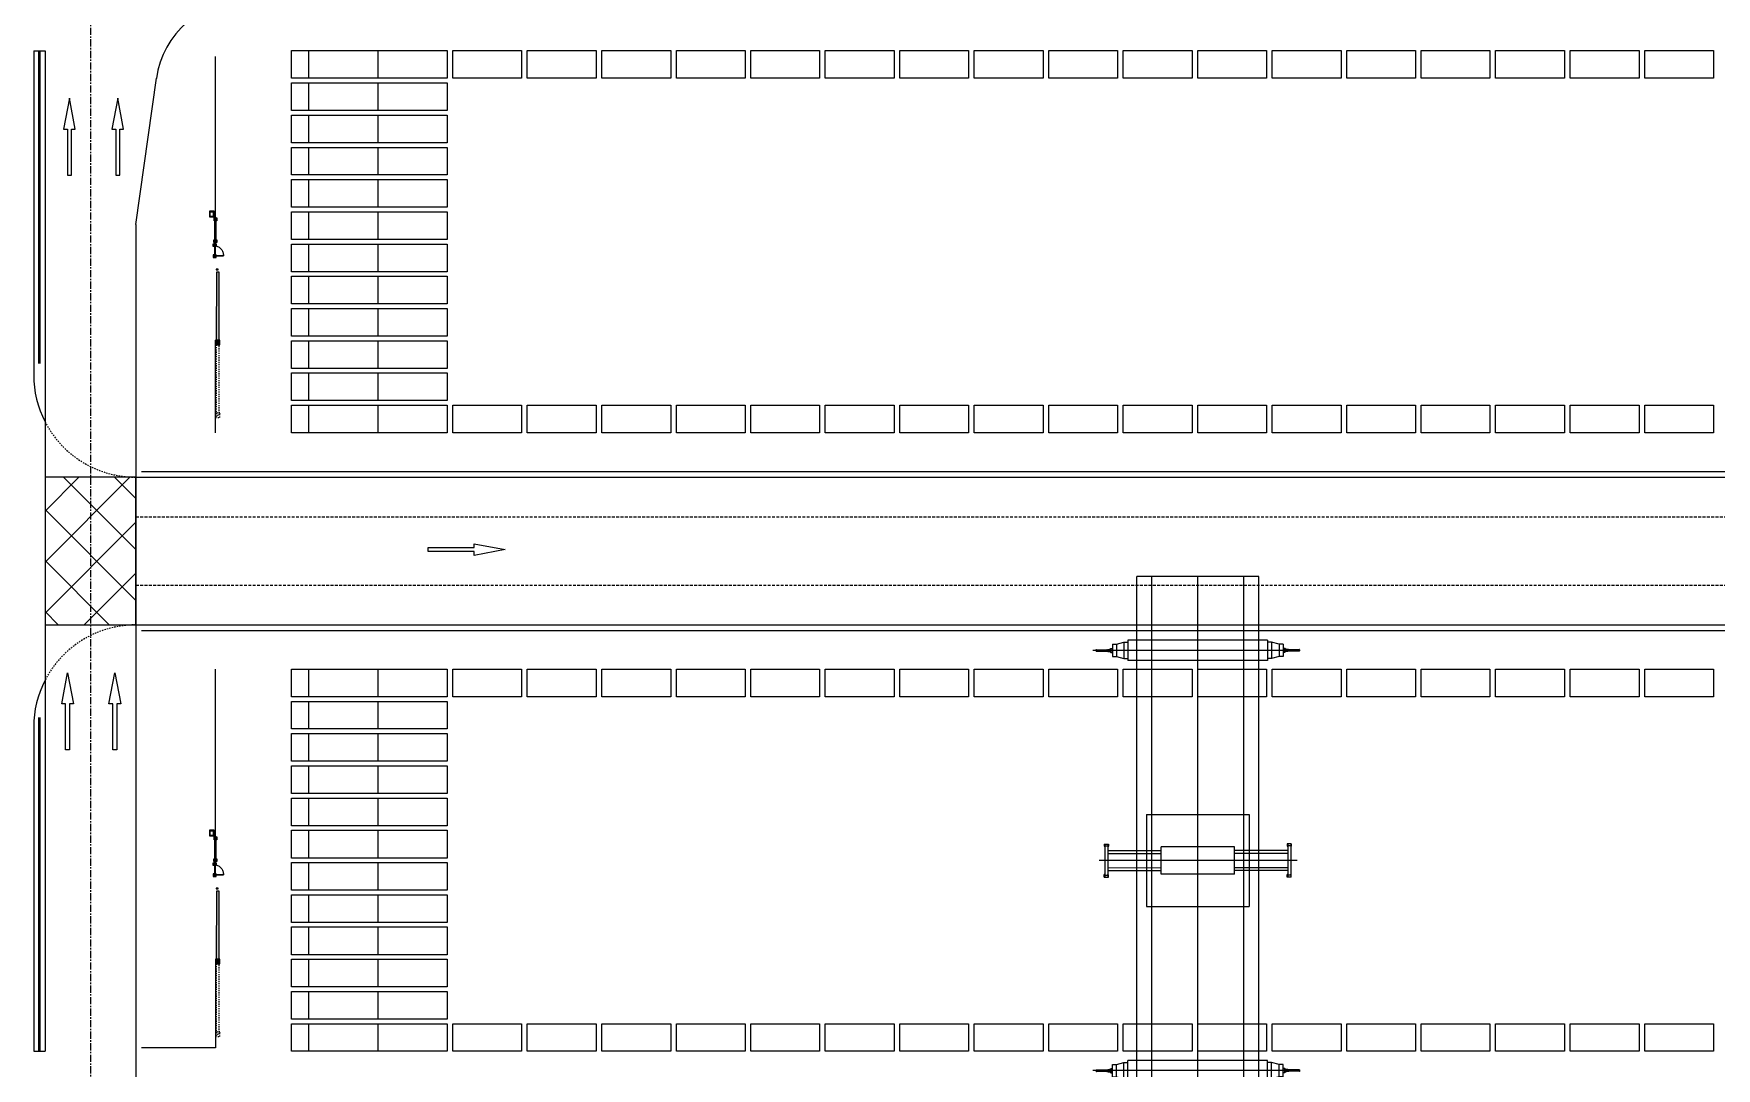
# Model space of a CAD drawing. Header units: millimetres. Extents: x -582 to 479, y -622 to 401.
# Drawn here: x -186.4 to -38.3, y 18.8 to 109.9 of the extents above; entities that cross this region are included whole.
import ezdxf

# ---------------------------------------------------------------- set-up
doc = ezdxf.new("R2010")
doc.units = ezdxf.units.MM
for name, pattern in [('CENTER', [50.8, 31.75, -6.35, 6.35, -6.35]), ('DASH', [0.35, 0.25, -0.1]), ('DASHED', [19.05, 12.7, -6.35]), ('HIDDEN2', [0.1875, 0.125, -0.0625])]:
    doc.linetypes.add(name, pattern=pattern)
for name, color, linetype in [('0001-佛渡-工艺-方案一-交汇区', 50, 'Continuous'), ('0001-佛渡-工艺-方案一-围网', 40, 'Continuous'), ('0001-佛渡-工艺-方案一-围网(内集卡一侧新增）', 40, 'Continuous'), ('0001-佛渡-工艺-方案一-设备', 40, 'Continuous'), ('0001-佛渡-平面-方案一 临时横二路', 6, 'Continuous'), ('0001-佛渡-平面-方案一道路中心线', 11, 'Continuous'), ('0001-佛渡-平面-方案一道路边界', 7, 'Continuous'), ('ECT', 1, 'Continuous'), ('ICT', 3, 'Continuous'), ('SLOT', 115, 'Continuous'), ('TX-箱区维修及人行门禁', 5, 'Continuous'), ('构造线', 131, 'Continuous')]:
    doc.layers.add(name, color=color, linetype=linetype)
doc.linetypes.add('FENCELINE2', pattern='A,0.25,-0.1,[132,ltypeshp.shx,S=0.1,R=0,X=-0.1,Y=0],-0.1,1', length=1.45)

# ---------------------------------------------------------------- blocks, each defined once
blk = doc.blocks.new('箱区维修人行通道及伸缩门')
h = blk.add_hatch(color=8)
h.dxf.hatch_style = 1
h.paths.add_polyline_path([(504133.76, 3299633.85), (504137.88, 3299629.48), (504137.69, 3299629.31), (504133.58, 3299633.68)])
h = blk.add_hatch(color=8)
h.dxf.hatch_style = 1
h.paths.add_polyline_path([(504137.64, 3299629.26), (504137.93, 3299629.53), (504138.2, 3299629.24), (504137.91, 3299628.97)])
at = {"color": 8}
for p, q in [((504138.2, 3299629.24, 0), (504137.64, 3299629.26, 0)), ((504137.91, 3299628.97, 0), (504137.93, 3299629.53, 0))]:
    blk.add_line(p, q, dxfattribs=at)
at = {"color": 8, "linetype": 'DASH', "ltscale": 0.1}
for p, q in [((504142.02, 3299624.6, 0), (504142.59, 3299624.58, 0)), ((504142.3, 3299624.31, 0), (504142.32, 3299624.87, 0))]:
    blk.add_line(p, q, dxfattribs=at)
at = {"color": 8, "elevation": 0}
for points in [[(504133.76, 3299633.85), (504137.88, 3299629.48), (504137.69, 3299629.31), (504133.58, 3299633.68)], [(504137.64, 3299629.26), (504137.93, 3299629.53), (504138.2, 3299629.24), (504137.91, 3299628.97)]]:
    blk.add_lwpolyline(points, close=True, dxfattribs=at)
at = {"color": 8, "linetype": 'DASH', "ltscale": 0.1, "elevation": 0}
for points in [[(504138.15, 3299629.19), (504142.26, 3299624.82), (504142.08, 3299624.65), (504137.97, 3299629.02)], [(504142.02, 3299624.6), (504142.32, 3299624.87), (504142.59, 3299624.58), (504142.3, 3299624.31)]]:
    blk.add_lwpolyline(points, close=True, dxfattribs=at)
blk = doc.blocks.new('YC')
at = {"color": 40, "extrusion": (0.019869, 3.07925e-06, 0.999803)}
for p, q in [((2952.72, -614.5, 0.27), (2952.72, -564.5, 0.27)), ((2963.46, -564.5, 0.06), (2952.72, -564.5, 0.27)), ((2954.03, -614.5, 0.25), (2954.03, -564.5, 0.25)), ((2958.09, -614.5, 0.17), (2958.09, -564.5, 0.17)), ((2962.15, -614.5, 0.09), (2962.14, -564.5, 0.09)), ((2963.46, -614.5, 0.06), (2963.46, -564.5, 0.06)), ((2950.93, -570.46, 0.31), (2951.58, -570.28, 0.3)), ((2951.58, -570.28, 0.3), (2951.94, -570.28, 0.29)), ((2951.58, -570.28, 0.3), (2951.58, -571.72, 0.3)), ((2964.23, -570.1, 0.04), (2951.94, -570.11, 0.29)), ((2951.94, -570.11, 0.29), (2951.94, -571.9, 0.29)), ((2964.23, -570.1, 0.04), (2964.23, -571.9, 0.04)), ((2964.59, -570.28, 0.04), (2964.23, -570.28, 0.04)), ((2965.25, -570.46, 0.02), (2964.59, -570.28, 0.04)), ((2964.59, -570.28, 0.04), (2964.59, -571.72, 0.04)), ((2967.11, -571, -0.01), (2948.84, -571, 0.35)), ((2949.08, -571, 0.35), (2949.15, -571, 0.34)), ((2949.14, -571.08, 0.34), (2949.14, -570.92, 0.34)), ((2949.14, -570.92, 0.34), (2949.18, -570.92, 0.34)), ((2949.14, -570.92, 0.34), (2949.14, -570.92, 0.34)), ((2949.14, -571.08, 0.34), (2949.14, -570.92, 0.34)), ((2949.14, -571.08, 0.34), (2949.18, -571.08, 0.34)), ((2949.14, -571.08, 0.34), (2949.14, -571.08, 0.34)), ((2949.18, -571.08, 0.34), (2949.18, -570.92, 0.34)), ((2949.18, -570.94, 0.34), (2950.16, -570.94, 0.32)), ((2949.18, -571.06, 0.34), (2950.16, -571.06, 0.32)), ((2950.07, -570.92, 0.33), (2950.08, -570.92, 0.33)), ((2950.07, -571.08, 0.33), (2950.07, -570.92, 0.33)), ((2950.07, -571.08, 0.33), (2950.08, -571.08, 0.33)), ((2950.08, -570.92, 0.33), (2950.12, -570.92, 0.32)), ((2950.08, -571.08, 0.33), (2950.08, -570.92, 0.33)), ((2950.08, -571.08, 0.33), (2950.12, -571.08, 0.32)), ((2950.12, -571.08, 0.32), (2950.12, -570.92, 0.32)), ((2950.16, -571.1, 0.32), (2950.16, -570.91, 0.32)), ((2950.29, -570.9, 0.32), (2950.41, -570.88, 0.32)), ((2950.29, -571.1, 0.32), (2950.29, -570.9, 0.32)), ((2950.29, -571.1, 0.32), (2950.41, -571.12, 0.32)), ((2950.37, -570.88, 0.32), (2950.46, -570.88, 0.32)), ((2950.37, -571.13, 0.32), (2950.46, -571.13, 0.32)), ((2950.38, -571.13, 0.32), (2950.47, -571.13, 0.32)), ((2950.4, -570.85, 0.32), (2950.39, -570.85, 0.32)), ((2950.39, -570.86, 0.32), (2950.39, -570.89, 0.32)), ((2950.4, -570.86, 0.32), (2950.39, -570.86, 0.32)), ((2950.4, -570.89, 0.32), (2950.39, -570.89, 0.32)), ((2950.4, -570.9, 0.32), (2950.39, -570.9, 0.32)), ((2950.4, -571.1, 0.32), (2950.39, -571.1, 0.32)), ((2950.4, -571.11, 0.32), (2950.39, -571.11, 0.32)), ((2950.39, -571.14, 0.32), (2950.39, -571.11, 0.32)), ((2950.4, -571.14, 0.32), (2950.39, -571.14, 0.32)), ((2950.4, -571.15, 0.32), (2950.39, -571.15, 0.32)), ((2950.4, -570.85, 0.32), (2950.4, -570.9, 0.32)), ((2950.41, -570.86, 0.32), (2950.4, -570.86, 0.32)), ((2950.41, -570.9, 0.32), (2950.4, -570.9, 0.32)), ((2950.4, -571.15, 0.32), (2950.4, -571.1, 0.32)), ((2950.41, -571.11, 0.32), (2950.4, -571.11, 0.32)), ((2950.41, -571.15, 0.32), (2950.4, -571.15, 0.32)), ((2950.41, -570.84, 0.32), (2950.41, -571, 0.32)), ((2950.41, -570.84, 0.32), (2950.43, -570.84, 0.32)), ((2950.41, -570.86, 0.32), (2950.41, -570.9, 0.32)), ((2950.41, -571.16, 0.32), (2950.41, -571, 0.32)), ((2950.41, -571.15, 0.32), (2950.41, -571.11, 0.32)), ((2950.41, -571.16, 0.32), (2950.43, -571.16, 0.32)), ((2950.43, -570.82, 0.32), (2950.47, -570.82, 0.32)), ((2950.43, -571.19, 0.32), (2950.43, -570.82, 0.32)), ((2950.43, -570.84, 0.32), (2950.43, -571, 0.32)), ((2950.43, -571.16, 0.32), (2950.43, -571, 0.32)), ((2950.43, -571.19, 0.32), (2950.47, -571.19, 0.32)), ((2950.47, -571.19, 0.32), (2950.47, -570.82, 0.32)), ((2950.57, -570.46, 0.32), (2950.93, -570.46, 0.31)), ((2950.57, -570.46, 0.32), (2950.57, -571.54, 0.32)), ((2950.57, -571.54, 0.32), (2950.93, -571.54, 0.31)), ((2950.93, -570.46, 0.31), (2950.93, -571.54, 0.31)), ((2950.93, -571.54, 0.31), (2951.58, -571.72, 0.3)), ((2951.58, -571.72, 0.3), (2951.94, -571.72, 0.29)), ((2964.59, -571.72, 0.04), (2964.23, -571.72, 0.04)), ((2965.25, -571.54, 0.02), (2964.59, -571.72, 0.04)), ((2965.6, -570.46, 0.02), (2965.25, -570.46, 0.02)), ((2965.25, -570.46, 0.02), (2965.25, -571.54, 0.02)), ((2965.6, -571.54, 0.02), (2965.25, -571.54, 0.02)), ((2965.6, -570.46, 0.02), (2965.6, -571.54, 0.02)), ((2965.74, -570.82, 0.01), (2965.71, -570.82, 0.01)), ((2965.71, -571.19, 0.01), (2965.71, -570.82, 0.01)), ((2965.79, -571.13, 0.01), (2965.71, -571.13, 0.01)), ((2965.74, -571.19, 0.01), (2965.71, -571.19, 0.01)), ((2965.8, -570.87, 0.01), (2965.72, -570.87, 0.01)), ((2965.8, -571.13, 0.01), (2965.72, -571.13, 0.01)), ((2965.74, -571.19, 0.01), (2965.74, -570.82, 0.01)), ((2965.74, -570.84, 0.01), (2965.74, -571, 0.01)), ((2965.77, -570.84, 0.01), (2965.74, -570.84, 0.01)), ((2965.74, -571.16, 0.01), (2965.74, -571, 0.01)), ((2965.77, -571.16, 0.01), (2965.74, -571.16, 0.01)), ((2965.77, -570.84, 0.01), (2965.77, -571, 0.01)), ((2965.77, -570.85, 0.01), (2965.77, -570.85, 0.01)), ((2965.77, -570.85, 0.01), (2965.77, -570.9, 0.01)), ((2965.77, -570.85, 0.01), (2965.79, -570.85, 0.01)), ((2965.77, -570.85, 0.01), (2965.77, -570.89, 0.01)), ((2965.77, -570.86, 0.01), (2965.79, -570.86, 0.01)), ((2965.88, -570.9, 0.01), (2965.77, -570.88, 0.01)), ((2965.77, -570.89, 0.01), (2965.77, -570.89, 0.01)), ((2965.77, -570.89, 0.01), (2965.79, -570.89, 0.01)), ((2965.77, -570.9, 0.01), (2965.79, -570.9, 0.01)), ((2965.77, -571.16, 0.01), (2965.77, -571, 0.01)), ((2965.77, -571.1, 0.01), (2965.79, -571.1, 0.01)), ((2965.77, -571.15, 0.01), (2965.77, -571.1, 0.01)), ((2965.88, -571.1, 0.01), (2965.77, -571.12, 0.01)), ((2965.77, -571.15, 0.01), (2965.77, -571.11, 0.01)), ((2965.77, -571.11, 0.01), (2965.79, -571.11, 0.01)), ((2965.77, -571.11, 0.01), (2965.77, -571.11, 0.01)), ((2965.77, -571.14, 0.01), (2965.79, -571.14, 0.01)), ((2965.77, -571.15, 0.01), (2965.79, -571.15, 0.01)), ((2965.77, -571.15, 0.01), (2965.77, -571.15, 0.01)), ((2965.79, -570.86, 0.01), (2965.79, -570.89, 0.01)), ((2965.79, -571.14, 0.01), (2965.79, -571.11, 0.01)), ((2965.88, -571.1, 0.01), (2965.88, -570.9, 0.01)), ((2966.02, -571.09, 0.01), (2966.02, -570.91, 0.01)), ((2967, -570.94, -0.01), (2966.02, -570.94, 0.01)), ((2967, -571.06, -0.01), (2966.02, -571.06, 0.01)), ((2966.06, -571.08, 0.01), (2966.06, -570.92, 0.01)), ((2966.1, -570.92, 0.01), (2966.06, -570.92, 0.01)), ((2966.1, -571.08, 0.01), (2966.06, -571.08, 0.01)), ((2966.1, -570.92, 0.01), (2966.1, -570.92, 0.01)), ((2966.1, -571.08, 0.01), (2966.1, -570.92, 0.01)), ((2966.1, -571.08, 0.01), (2966.1, -570.92, 0.01)), ((2966.1, -571.08, 0.01), (2966.1, -571.08, 0.01)), ((2967, -571.08, -0.01), (2967, -570.92, -0.01)), ((2967.03, -570.92, -0.01), (2967, -570.92, -0.01)), ((2967.03, -571.08, -0.01), (2967, -571.08, -0.01)), ((2967.04, -570.92, -0.01), (2967.03, -570.92, -0.01)), ((2967.03, -571.08, -0.01), (2967.03, -570.92, -0.01)), ((2967.04, -571.08, -0.01), (2967.03, -571.08, -0.01)), ((2967.04, -571.08, -0.01), (2967.04, -570.92, -0.01)), ((2964.23, -571.9, 0.04), (2951.94, -571.9, 0.29)), ((2953.57, -585.46, 0.26), (2953.57, -593.54, 0.26)), ((2953.57, -585.46, 0.26), (2962.6, -585.46, 0.08)), ((2962.6, -585.46, 0.08), (2962.6, -593.54, 0.08)), ((2949.86, -588.05, 0.33), (2950.22, -588.05, 0.32)), ((2949.86, -588.05, 0.33), (2949.86, -588.22, 0.33)), ((2949.91, -588.05, 0.33), (2949.91, -590.96, 0.33)), ((2950.17, -588.05, 0.32), (2950.17, -590.96, 0.32)), ((2950.22, -588.05, 0.32), (2950.22, -588.22, 0.32)), ((2966.32, -588.04, 0), (2965.96, -588.04, 0.01)), ((2965.96, -588.04, 0.01), (2965.96, -588.22, 0.01)), ((2966.01, -588.04, 0.01), (2966.01, -590.96, 0.01)), ((2966.27, -588.04, 0), (2966.27, -590.96, 0)), ((2966.32, -588.04, 0), (2966.32, -588.22, 0)), ((2966.83, -589.5, -0.01), (2949.42, -589.5, 0.34)), ((2949.86, -588.22, 0.33), (2949.91, -588.3, 0.33)), ((2949.91, -588.22, 0.33), (2950.17, -588.22, 0.32)), ((2950.22, -588.22, 0.32), (2950.17, -588.3, 0.32)), ((2950.17, -588.63, 0.32), (2954.87, -588.63, 0.23)), ((2950.17, -588.87, 0.32), (2954.87, -588.87, 0.23)), ((2963.04, -589.5, 0.07), (2953.14, -589.5, 0.26)), ((2954.87, -590.7, 0.23), (2954.87, -588.3, 0.23)), ((2961.31, -588.3, 0.1), (2954.87, -588.3, 0.23)), ((2961.31, -590.7, 0.1), (2961.31, -588.3, 0.1)), ((2966.01, -588.63, 0.01), (2961.31, -588.63, 0.1)), ((2966.01, -588.87, 0.01), (2961.31, -588.87, 0.1)), ((2965.96, -588.22, 0.01), (2966.01, -588.3, 0.01)), ((2966.27, -588.22, 0), (2966.01, -588.22, 0.01)), ((2966.32, -588.22, 0), (2966.27, -588.3, 0)), ((2949.86, -590.78, 0.33), (2949.91, -590.7, 0.33)), ((2949.86, -590.96, 0.33), (2949.86, -590.78, 0.33)), ((2949.86, -590.96, 0.33), (2950.22, -590.96, 0.32)), ((2949.91, -590.78, 0.33), (2950.17, -590.78, 0.32)), ((2950.17, -590.14, 0.32), (2954.87, -590.13, 0.23)), ((2950.17, -590.37, 0.32), (2954.87, -590.37, 0.23)), ((2950.22, -590.78, 0.32), (2950.17, -590.7, 0.32)), ((2950.22, -590.96, 0.32), (2950.22, -590.78, 0.32)), ((2961.31, -590.7, 0.1), (2954.87, -590.7, 0.23)), ((2966.01, -590.13, 0.01), (2961.31, -590.13, 0.1)), ((2966.01, -590.37, 0.01), (2961.31, -590.37, 0.1)), ((2965.96, -590.78, 0.01), (2966.01, -590.7, 0.01)), ((2965.96, -590.96, 0.01), (2965.96, -590.78, 0.01)), ((2966.32, -590.96, 0), (2965.96, -590.96, 0.01)), ((2966.27, -590.78, 0), (2966.01, -590.78, 0.01)), ((2966.32, -590.78, 0), (2966.27, -590.7, 0)), ((2966.32, -590.96, 0), (2966.32, -590.78, 0)), ((2953.57, -593.54, 0.26), (2962.6, -593.54, 0.08)), ((2950.93, -607.46, 0.31), (2951.59, -607.28, 0.3)), ((2951.59, -607.28, 0.3), (2951.94, -607.28, 0.29)), ((2951.59, -608.72, 0.3), (2951.59, -607.28, 0.3)), ((2964.24, -607.1, 0.04), (2951.94, -607.11, 0.29)), ((2951.94, -608.9, 0.29), (2951.94, -607.11, 0.29)), ((2964.24, -608.9, 0.04), (2964.24, -607.1, 0.04)), ((2964.59, -607.28, 0.04), (2964.24, -607.28, 0.04)), ((2965.25, -607.46, 0.02), (2964.59, -607.28, 0.04)), ((2964.59, -608.72, 0.04), (2964.59, -607.28, 0.04)), ((2967.11, -608, -0.01), (2948.84, -608, 0.35)), ((2949.09, -608, 0.35), (2949.16, -608, 0.34)), ((2949.14, -607.92, 0.34), (2949.14, -608.08, 0.34)), ((2949.14, -607.92, 0.34), (2949.15, -607.92, 0.34)), ((2949.14, -608.08, 0.34), (2949.15, -608.08, 0.34)), ((2949.15, -607.92, 0.34), (2949.18, -607.92, 0.34)), ((2949.15, -607.92, 0.34), (2949.15, -608.08, 0.34)), ((2949.15, -608.08, 0.34), (2949.18, -608.08, 0.34)), ((2949.18, -607.92, 0.34), (2949.18, -608.08, 0.34)), ((2949.18, -607.94, 0.34), (2950.16, -607.94, 0.32)), ((2949.18, -608.06, 0.34), (2950.16, -608.06, 0.32)), ((2950.08, -607.92, 0.33), (2950.12, -607.92, 0.32)), ((2950.08, -607.92, 0.33), (2950.08, -607.92, 0.33)), ((2950.08, -607.92, 0.33), (2950.08, -608.08, 0.33)), ((2950.08, -607.92, 0.33), (2950.08, -608.08, 0.33)), ((2950.08, -608.08, 0.33), (2950.12, -608.08, 0.32)), ((2950.08, -608.08, 0.33), (2950.08, -608.08, 0.33)), ((2950.12, -607.92, 0.32), (2950.12, -608.08, 0.32)), ((2950.16, -607.91, 0.32), (2950.16, -608.1, 0.32)), ((2950.3, -607.9, 0.32), (2950.41, -607.88, 0.32)), ((2950.3, -607.9, 0.32), (2950.3, -608.1, 0.32)), ((2950.3, -608.1, 0.32), (2950.41, -608.12, 0.32)), ((2950.38, -607.88, 0.32), (2950.46, -607.88, 0.32)), ((2950.38, -608.13, 0.32), (2950.46, -608.13, 0.32)), ((2950.41, -607.85, 0.32), (2950.39, -607.85, 0.32)), ((2950.41, -607.86, 0.32), (2950.39, -607.86, 0.32)), ((2950.39, -607.86, 0.32), (2950.39, -607.89, 0.32)), ((2950.39, -607.88, 0.32), (2950.47, -607.88, 0.32)), ((2950.41, -607.89, 0.32), (2950.39, -607.89, 0.32)), ((2950.41, -607.9, 0.32), (2950.39, -607.9, 0.32)), ((2950.41, -608.1, 0.32), (2950.39, -608.1, 0.32)), ((2950.39, -608.14, 0.32), (2950.39, -608.11, 0.32)), ((2950.41, -608.11, 0.32), (2950.39, -608.11, 0.32)), ((2950.41, -608.14, 0.32), (2950.39, -608.14, 0.32)), ((2950.41, -608.15, 0.32), (2950.39, -608.15, 0.32)), ((2950.41, -607.84, 0.32), (2950.43, -607.84, 0.32)), ((2950.41, -607.84, 0.32), (2950.41, -608, 0.32)), ((2950.41, -607.85, 0.32), (2950.41, -607.9, 0.32)), ((2950.41, -607.86, 0.32), (2950.41, -607.9, 0.32)), ((2950.41, -607.86, 0.32), (2950.41, -607.86, 0.32)), ((2950.41, -607.9, 0.32), (2950.41, -607.9, 0.32)), ((2950.41, -608.16, 0.32), (2950.41, -608, 0.32)), ((2950.41, -608.15, 0.32), (2950.41, -608.1, 0.32)), ((2950.41, -608.11, 0.32), (2950.41, -608.11, 0.32)), ((2950.41, -608.15, 0.32), (2950.41, -608.11, 0.32)), ((2950.41, -608.15, 0.32), (2950.41, -608.15, 0.32)), ((2950.41, -608.16, 0.32), (2950.43, -608.16, 0.32)), ((2950.43, -607.82, 0.32), (2950.47, -607.82, 0.32)), ((2950.43, -607.82, 0.32), (2950.43, -608.19, 0.32)), ((2950.43, -607.84, 0.32), (2950.43, -608, 0.32)), ((2950.43, -608.16, 0.32), (2950.43, -608, 0.32)), ((2950.43, -608.19, 0.32), (2950.47, -608.19, 0.32)), ((2950.47, -607.82, 0.32), (2950.47, -608.19, 0.32)), ((2950.57, -607.46, 0.32), (2950.93, -607.46, 0.31)), ((2950.57, -608.54, 0.32), (2950.57, -607.46, 0.32)), ((2950.57, -608.54, 0.32), (2950.93, -608.54, 0.31)), ((2950.93, -608.54, 0.31), (2950.93, -607.46, 0.31)), ((2950.93, -608.54, 0.31), (2951.59, -608.72, 0.3)), ((2951.59, -608.72, 0.3), (2951.94, -608.72, 0.29)), ((2964.59, -608.72, 0.04), (2964.24, -608.72, 0.04)), ((2965.25, -608.54, 0.02), (2964.59, -608.72, 0.04)), ((2965.61, -607.46, 0.02), (2965.25, -607.46, 0.02)), ((2965.25, -608.54, 0.02), (2965.25, -607.46, 0.02)), ((2965.61, -608.54, 0.02), (2965.25, -608.54, 0.02)), ((2965.61, -608.54, 0.02), (2965.61, -607.46, 0.02)), ((2965.75, -607.82, 0.01), (2965.71, -607.82, 0.01)), ((2965.71, -607.82, 0.01), (2965.71, -608.19, 0.01)), ((2965.79, -607.87, 0.01), (2965.71, -607.87, 0.01)), ((2965.75, -608.19, 0.01), (2965.71, -608.19, 0.01)), ((2965.8, -607.87, 0.01), (2965.72, -607.87, 0.01)), ((2965.8, -608.13, 0.01), (2965.72, -608.13, 0.01)), ((2965.75, -607.82, 0.01), (2965.75, -608.19, 0.01)), ((2965.77, -607.84, 0.01), (2965.75, -607.84, 0.01)), ((2965.75, -607.84, 0.01), (2965.75, -608, 0.01)), ((2965.75, -608.16, 0.01), (2965.75, -608, 0.01)), ((2965.77, -608.16, 0.01), (2965.75, -608.16, 0.01)), ((2965.77, -607.84, 0.01), (2965.77, -608, 0.01)), ((2965.77, -607.85, 0.01), (2965.77, -607.89, 0.01)), ((2965.77, -607.85, 0.01), (2965.79, -607.85, 0.01)), ((2965.77, -607.85, 0.01), (2965.77, -607.9, 0.01)), ((2965.77, -607.85, 0.01), (2965.77, -607.85, 0.01)), ((2965.77, -607.86, 0.01), (2965.79, -607.86, 0.01)), ((2965.88, -607.9, 0.01), (2965.77, -607.88, 0.01)), ((2965.77, -607.89, 0.01), (2965.79, -607.89, 0.01)), ((2965.77, -607.89, 0.01), (2965.77, -607.89, 0.01)), ((2965.77, -607.9, 0.01), (2965.79, -607.9, 0.01)), ((2965.77, -608.16, 0.01), (2965.77, -608, 0.01)), ((2965.77, -608.15, 0.01), (2965.77, -608.1, 0.01)), ((2965.77, -608.1, 0.01), (2965.79, -608.1, 0.01)), ((2965.88, -608.1, 0.01), (2965.77, -608.12, 0.01)), ((2965.77, -608.11, 0.01), (2965.77, -608.11, 0.01)), ((2965.77, -608.11, 0.01), (2965.79, -608.11, 0.01)), ((2965.77, -608.15, 0.01), (2965.77, -608.11, 0.01)), ((2965.77, -608.14, 0.01), (2965.79, -608.14, 0.01)), ((2965.77, -608.15, 0.01), (2965.77, -608.15, 0.01)), ((2965.77, -608.15, 0.01), (2965.79, -608.15, 0.01)), ((2965.79, -607.86, 0.01), (2965.79, -607.89, 0.01)), ((2965.79, -608.14, 0.01), (2965.79, -608.11, 0.01)), ((2965.88, -607.9, 0.01), (2965.88, -608.1, 0.01)), ((2966.02, -607.91, 0.01), (2966.02, -608.09, 0.01)), ((2967, -607.94, -0.01), (2966.02, -607.94, 0.01)), ((2967, -608.06, -0.01), (2966.02, -608.06, 0.01)), ((2966.06, -607.92, 0.01), (2966.06, -608.08, 0.01)), ((2966.1, -607.92, 0.01), (2966.06, -607.92, 0.01)), ((2966.1, -608.08, 0.01), (2966.06, -608.08, 0.01)), ((2966.1, -607.92, 0.01), (2966.1, -607.92, 0.01)), ((2966.1, -607.92, 0.01), (2966.1, -608.08, 0.01)), ((2966.1, -607.92, 0.01), (2966.1, -608.08, 0.01)), ((2966.1, -608.08, 0.01), (2966.1, -608.08, 0.01)), ((2967, -607.92, -0.01), (2967, -608.08, -0.01)), ((2967.03, -607.92, -0.01), (2967, -607.92, -0.01)), ((2967.03, -608.08, -0.01), (2967, -608.08, -0.01)), ((2967.04, -607.92, -0.01), (2967.03, -607.92, -0.01)), ((2967.03, -607.92, -0.01), (2967.03, -608.08, -0.01)), ((2967.04, -608.08, -0.01), (2967.03, -608.08, -0.01)), ((2967.04, -607.92, -0.01), (2967.04, -608.08, -0.01)), ((2964.24, -608.9, 0.04), (2951.94, -608.9, 0.29)), ((2963.46, -614.5, 0.06), (2952.72, -614.5, 0.27))]:
    blk.add_line(p, q, dxfattribs=at)
at = {"color": 40, "linetype": 'ByBlock', "extrusion": (0.019869, 3.07925e-06, 0.999803)}
for p, q in [((2950.16, -570.91, 0.32), (2950.29, -570.91, 0.32)), ((2950.16, -571.1, 0.32), (2950.29, -571.1, 0.32)), ((2966.02, -570.91, 0.01), (2965.88, -570.91, 0.01)), ((2966.02, -571.09, 0.01), (2965.88, -571.09, 0.01)), ((2950.16, -607.91, 0.32), (2950.3, -607.91, 0.32)), ((2950.16, -608.1, 0.32), (2950.3, -608.1, 0.32)), ((2966.02, -607.91, 0.01), (2965.88, -607.91, 0.01)), ((2966.02, -608.09, 0.01), (2965.88, -608.09, 0.01))]:
    blk.add_line(p, q, dxfattribs=at)
at = {"color": 40, "linetype": 'Continuous', "extrusion": (0.019869, 3.07925e-06, 0.999803)}
for p, q in [((2950.47, -570.82, 0.32), (2950.58, -570.82, 0.32)), ((2950.47, -570.84, 0.32), (2950.58, -570.84, 0.32)), ((2950.47, -571.16, 0.32), (2950.58, -571.16, 0.32)), ((2950.47, -571.18, 0.32), (2950.58, -571.18, 0.32)), ((2965.71, -570.82, 0.01), (2965.6, -570.82, 0.02)), ((2965.71, -570.84, 0.01), (2965.6, -570.84, 0.02)), ((2965.71, -571.16, 0.01), (2965.6, -571.16, 0.02)), ((2965.71, -571.18, 0.01), (2965.6, -571.18, 0.02)), ((2950.47, -607.82, 0.32), (2950.58, -607.82, 0.32)), ((2950.47, -607.84, 0.32), (2950.58, -607.84, 0.32)), ((2950.47, -608.16, 0.32), (2950.58, -608.16, 0.32)), ((2950.47, -608.18, 0.32), (2950.58, -608.18, 0.32)), ((2965.71, -607.82, 0.01), (2965.6, -607.82, 0.02)), ((2965.71, -607.84, 0.01), (2965.6, -607.84, 0.02)), ((2965.71, -608.16, 0.01), (2965.6, -608.16, 0.02)), ((2965.71, -608.18, 0.01), (2965.6, -608.18, 0.02))]:
    blk.add_line(p, q, dxfattribs=at)
at = {"color": 40, "extrusion": (-0.019869, -3.07925e-06, -0.999803)}
for centre, major_axis, start_param, end_param in [((2950.4, -570.86, 0.32), (-0.00843, -0.00844, 0.00017), 0.2618, 1.308997), ((2950.43, -570.88, 0.32), (-0.032, 0.032, 0.0006), -1.051761, -0.519035), ((2950.4, -570.89, 0.32), (-0.00843, 0.00843, 0.00017), -1.308997, -0.261799), ((2950.4, -571.11, 0.32), (-0.00843, 0.00843, 0.00017), -1.308997, -0.261799), ((2950.43, -571.13, 0.32), (-0.032, 0.032, 0.0006), -1.051761, -0.519035), ((2950.4, -571.14, 0.32), (-0.00843, 0.00843, 0.00017), -1.308997, -0.261799), ((2965.78, -570.86, 0.01), (-0.00843, 0.00843, 0.00017), 1.832596, 2.879794), ((2965.74, -570.87, 0.01), (-0.032, -0.032, 0.0006), 3.660628, 4.193354), ((2965.78, -570.89, 0.01), (-0.00843, 0.00843, 0.00017), 1.832596, 2.879793), ((2965.78, -571.11, 0.01), (-0.00843, -0.00844, 0.00017), 3.403392, 4.45059), ((2965.74, -571.13, 0.01), (-0.032, -0.032, 0.0006), 3.660628, 4.193354), ((2965.78, -571.14, 0.01), (-0.00843, 0.00843, 0.00017), 1.832596, 2.879794), ((2950.4, -607.86, 0.32), (-0.00843, 0.00843, 0.00017), -1.308997, -0.261799), ((2950.44, -607.88, 0.32), (-0.032, 0.032, 0.0006), -1.051761, -0.519035), ((2950.4, -607.89, 0.32), (-0.00843, 0.00843, 0.00017), -1.308997, -0.261799), ((2950.4, -608.11, 0.32), (-0.00843, 0.00843, 0.00017), -1.308997, -0.261799), ((2950.44, -608.13, 0.32), (-0.032, 0.032, 0.0006), -1.051761, -0.519035), ((2950.4, -608.14, 0.32), (-0.00843, 0.00843, 0.00017), -1.308997, -0.261799), ((2965.78, -607.86, 0.01), (-0.00843, 0.00843, 0.00017), 1.832596, 2.879793), ((2965.75, -607.87, 0.01), (-0.032, -0.032, 0.0006), 3.660628, 4.193354), ((2965.78, -607.89, 0.01), (-0.00843, -0.00844, 0.00017), 3.403392, 4.45059), ((2965.78, -608.11, 0.01), (-0.00843, 0.00843, 0.00017), 1.832596, 2.879793), ((2965.75, -608.13, 0.01), (-0.032, -0.032, 0.0006), 3.660628, 4.193354), ((2965.78, -608.14, 0.01), (-0.00843, 0.00843, 0.00017), 1.832596, 2.879793)]:
    blk.add_ellipse(centre, major_axis=major_axis, ratio=1, start_param=start_param, end_param=end_param, dxfattribs=at)
blk = doc.blocks.new('双侧道闸')
at = {"color": 8, "linetype": 'Continuous', "lineweight": 25}
for p, q in [((0.45, -14.31), (0.19, -14.31)), ((0.19, -14.31), (0.19, -14.31)), ((0.19, -14.68), (0.19, -14.31)), ((0.19, -14.68), (0.19, -14.69)), ((0.45, -14.69), (0.19, -14.69)), ((0.24, -14.31), (0.24, -14.29)), ((0.24, -14.29), (0.37, -14.29)), ((0.37, -14.29), (0.37, -14.31)), ((0.47, -14.31), (0.45, -14.31)), ((0.47, -14.69), (0.45, -14.69)), ((0.47, -14.31), (0.47, -14.31)), ((0.47, -14.68), (0.47, -14.31)), ((0.47, -14.68), (0.47, -14.69))]:
    blk.add_line(p, q, dxfattribs=at)
at = {"color": 8}
blk.add_lwpolyline([(0.13, -14.74), (0.13, -14.24), (0.53, -14.24), (0.53, -14.74)], close=True, dxfattribs=at)
at = {"color": 8, "lineweight": 15}
for points in [[(0.13, -15.09), (0.13, -14.84), (-0.12, -14.84), (-0.12, -15.09)], [(-0.06, -17.02), (-0.06, -14.84), (0.09, -14.84), (0.09, -17.02)], [(0.14, -17.02), (0.14, -16.77), (-0.11, -16.77), (-0.11, -17.02)], [(0.2, -17.37), (0.2, -17.12), (-0.05, -17.12), (-0.05, -17.37)], [(0.2, -17.37), (0.2, -17.12), (-0.05, -17.12), (-0.05, -17.37)], [(-0.03, -16.82), (0.05, -16.82), (0.05, -16.98), (-0.03, -16.98)], [(0.2, -18.09), (0.2, -18.34), (-0.05, -18.34), (-0.05, -18.09)], [(0.2, -18.09), (0.2, -18.34), (-0.05, -18.34), (-0.05, -18.09)], [(-0.23, -19.42), (-0.23, -19.34), (-0.07, -19.34), (-0.07, -19.42)]]:
    blk.add_lwpolyline(points, close=True, dxfattribs=at)
at = {"color": 8, "linetype": 'HIDDEN2', "lineweight": 15, "ltscale": 20}
blk.add_lwpolyline([(0.05, -18.18), (0.05, -18.17), (-0.69, -18.17), (-0.69, -18.18)], close=True, dxfattribs=at)
blk.add_arc((0.15, -18.12), 0.844, 96.7046, 183.5614, dxfattribs=at)
at = {"layer": '构造线', "color": 8, "lineweight": 9}
for p, q in [((0, -18.14), (0, -17.29)), ((0, -18.14), (0, -17.29)), ((0.06, -18.14), (0.06, -17.29)), ((0.06, -18.14), (0.06, -17.29))]:
    blk.add_line(p, q, dxfattribs=at)
for points in [[(0, -17.27), (0, -17.14, -0.414214), (0.01, -17.13), (0.14, -17.13, -0.414214), (0.15, -17.14), (0.15, -17.27, -0.414214), (0.14, -17.28), (0.01, -17.28, -0.414214)], [(0, -17.27), (0, -17.14, -0.414214), (0.01, -17.13), (0.14, -17.13, -0.414214), (0.15, -17.14), (0.15, -17.27, -0.414214), (0.14, -17.28), (0.01, -17.28, -0.414214)], [(0, -18.19), (0, -18.32, 0.414214), (0.01, -18.33), (0.14, -18.33, 0.414214), (0.15, -18.32), (0.15, -18.19, 0.414214), (0.14, -18.18), (0.01, -18.18, 0.414214)], [(0, -18.19), (0, -18.32, 0.414214), (0.01, -18.33), (0.14, -18.33, 0.414214), (0.15, -18.32), (0.15, -18.19, 0.414214), (0.14, -18.18), (0.01, -18.18, 0.414214)]]:
    blk.add_lwpolyline(points, format="xyb", close=True, dxfattribs=at)
for points in [[(0, -17.29), (0, -17.34), (0.06, -17.34), (0.06, -17.29)], [(0, -17.29), (0, -17.34), (0.06, -17.34), (0.06, -17.29)], [(0, -18.08), (0, -18.14), (0.06, -18.14), (0.06, -18.08)], [(0, -18.08), (0, -18.14), (0.06, -18.14), (0.06, -18.08)]]:
    blk.add_lwpolyline(points, close=True, dxfattribs=at)

msp = doc.modelspace()

# ---------------------------------------------------------------- hatches: boundary and pattern name
at = {"layer": '0001-佛渡-工艺-方案一-交汇区'}
h = msp.add_hatch(dxfattribs=at)
h.set_pattern_fill('ANSI37', color=50, angle=323.0204)
h.set_pattern_definition([(45, (-497.432, 330.5518), (-2.245064, 2.245064), []), (135, (-497.432, 330.5518), (-2.245064, -2.245064), [])])
h.paths.add_polyline_path([(-185.43, 57.8), (-177.43, 57.8), (-177.43, 70.8), (-185.43, 70.8)])

# ---------------------------------------------------------------- linework, layer by layer
msp.add_lwpolyline([(-185.43, 57.8), (-177.43, 57.8), (-177.43, 70.8), (-185.43, 70.8)], close=True, dxfattribs=at)
at = {"layer": '0001-佛渡-工艺-方案一-围网', "linetype": 'FENCELINE2', "ltscale": 0.25, "const_width": 0.25}
for points in [[(-185.93, 80.8), (-185.93, 108.35)], [(-185.93, 20.25), (-185.93, 49.66)]]:
    msp.add_lwpolyline(points, dxfattribs=at)
at = {"layer": '0001-佛渡-工艺-方案一-围网', "linetype": 'FENCELINE2', "ltscale": 0.25}
for points in [[(-170.43, 93.63), (-170.43, 107.85)], [(-170.43, 74.7), (-170.43, 82.85)], [(-170.43, 39.13), (-170.43, 53.9)], [(-170.43, 28.35), (-170.43, 20.55), (-176.93, 20.55)]]:
    msp.add_lwpolyline(points, dxfattribs=at)
at = {"layer": '0001-佛渡-工艺-方案一-围网(内集卡一侧新增）', "linetype": 'FENCELINE2', "ltscale": 0.25}
for points in [[(-176.93, 71.3), (238.07, 71.3)], [(-176.93, 57.3), (238.07, 57.3)]]:
    msp.add_lwpolyline(points, dxfattribs=at)
at = {"layer": '0001-佛渡-平面-方案一 临时横二路', "color": 11, "linetype": 'CENTER', "ltscale": 0.02}
msp.add_line((-181.43, 121.55), (-181.43, -65.2), dxfattribs=at)
at = {"layer": '0001-佛渡-平面-方案一道路中心线', "color": 11, "linetype": 'DASHED', "ltscale": 0.02}
for p, q in [((-177.43, 67.3), (238.57, 67.3)), ((-177.43, 61.3), (238.57, 61.3))]:
    msp.add_line(p, q, dxfattribs=at)
at = {"layer": '0001-佛渡-平面-方案一道路边界'}
for p, q in [((-186.43, 108.35), (-186.43, 79.8)), ((-185.43, 108.35), (-185.43, 20.25)), ((-177.43, 93.05), (-177.43, 15.8)), ((-186.43, 49.3), (-186.43, 20.25))]:
    msp.add_line(p, q, dxfattribs=at)
at = {"layer": '0001-佛渡-平面-方案一道路边界', "lineweight": 5}
for p, q in [((-186.43, 108.35), (-185.43, 108.35)), ((-177.43, 93.05), (-175.62, 105.92)), ((-186.43, 20.25), (-185.43, 20.25))]:
    msp.add_line(p, q, dxfattribs=at)
at = {"layer": '0001-佛渡-平面-方案一道路边界', "color": 7}
for p, q in [((-177.43, 70.8), (238.57, 70.8)), ((-177.43, 57.8), (238.57, 57.8))]:
    msp.add_line(p, q, dxfattribs=at)
at = {"layer": '0001-佛渡-平面-方案一道路边界', "lineweight": 5}
msp.add_arc((-167.7, 104.8), 8, 90, 172, dxfattribs=at)
at = {"layer": '0001-佛渡-平面-方案一道路边界'}
for centre, start, end in [((-177.43, 79.8), 180, 207.266), ((-177.43, 48.8), 152.734, 180)]:
    msp.add_arc(centre, 9, start, end, dxfattribs=at)
at = {"layer": '0001-佛渡-平面-方案一道路边界', "linetype": 'DASH', "ltscale": 0.5}
for centre, start, end in [((-177.43, 79.8), 207.266, 270), ((-177.43, 48.8), 90, 152.734)]:
    msp.add_arc(centre, 9, start, end, dxfattribs=at)
at = {"layer": 'ECT', "color": 1}
for points in [[(-183.11, 97.4), (-183.11, 101.45), (-182.77, 101.45), (-183.29, 104.17), (-183.8, 101.44), (-183.45, 101.44), (-183.45, 97.4), (-183.11, 97.4)], [(-178.85, 97.4), (-178.85, 101.45), (-178.52, 101.45), (-179.03, 104.17), (-179.54, 101.44), (-179.2, 101.44), (-179.2, 97.4), (-178.85, 97.4)], [(-183.62, 46.81), (-183.62, 50.86), (-183.96, 50.86), (-183.44, 53.58), (-182.93, 50.85), (-183.27, 50.85), (-183.27, 46.81), (-183.62, 46.81)], [(-179.46, 46.81), (-179.46, 50.86), (-179.8, 50.86), (-179.28, 53.58), (-178.77, 50.85), (-179.12, 50.85), (-179.12, 46.81), (-179.46, 46.81)]]:
    msp.add_lwpolyline(points, dxfattribs=at)
at = {"layer": 'ICT', "color": 3}
msp.add_lwpolyline([(-151.69, 64.6), (-147.64, 64.6), (-147.64, 64.94), (-144.92, 64.42), (-147.65, 63.92), (-147.65, 64.26), (-151.69, 64.26), (-151.69, 64.6)], dxfattribs=at)
at = {"layer": 'SLOT', "color": 115, "flags": 128}
for points in [[(-163.74, 108.36), (-150.03, 108.36), (-150.03, 105.92), (-163.74, 105.92)], [(-162.22, 108.36), (-150.03, 108.36), (-150.03, 105.92), (-162.22, 105.92)], [(-156.09, 108.36), (-150.03, 108.36), (-150.03, 105.92), (-156.09, 105.92)], [(-149.53, 108.36), (-143.47, 108.36), (-143.47, 105.92), (-149.53, 105.92)], [(-142.97, 108.36), (-136.91, 108.36), (-136.91, 105.92), (-142.97, 105.92)], [(-136.41, 108.36), (-130.35, 108.36), (-130.35, 105.92), (-136.41, 105.92)], [(-129.85, 108.36), (-123.8, 108.36), (-123.8, 105.92), (-129.85, 105.92)], [(-123.3, 108.36), (-117.24, 108.36), (-117.24, 105.92), (-123.3, 105.92)], [(-116.74, 108.36), (-110.68, 108.36), (-110.68, 105.92), (-116.74, 105.92)], [(-110.18, 108.36), (-104.12, 108.36), (-104.12, 105.92), (-110.18, 105.92)], [(-103.62, 108.36), (-97.56, 108.36), (-97.56, 105.92), (-103.62, 105.92)], [(-97.06, 108.36), (-91.01, 108.36), (-91.01, 105.92), (-97.06, 105.92)], [(-90.51, 108.36), (-84.45, 108.36), (-84.45, 105.92), (-90.51, 105.92)], [(-83.95, 108.36), (-77.89, 108.36), (-77.89, 105.92), (-83.95, 105.92)], [(-77.39, 108.36), (-71.33, 108.36), (-71.33, 105.92), (-77.39, 105.92)], [(-70.83, 108.36), (-64.77, 108.36), (-64.77, 105.92), (-70.83, 105.92)], [(-64.27, 108.36), (-58.22, 108.36), (-58.22, 105.92), (-64.27, 105.92)], [(-57.72, 108.36), (-51.66, 108.36), (-51.66, 105.92), (-57.72, 105.92)], [(-51.16, 108.36), (-45.1, 108.36), (-45.1, 105.92), (-51.16, 105.92)], [(-44.6, 108.36), (-38.54, 108.36), (-38.54, 105.92), (-44.6, 105.92)], [(-163.74, 105.52), (-150.03, 105.52), (-150.03, 103.08), (-163.74, 103.08)], [(-162.22, 105.52), (-150.03, 105.52), (-150.03, 103.08), (-162.22, 103.08)], [(-156.09, 105.52), (-150.03, 105.52), (-150.03, 103.08), (-156.09, 103.08)], [(-163.74, 102.68), (-150.03, 102.68), (-150.03, 100.24), (-163.74, 100.24)], [(-162.22, 102.68), (-150.03, 102.68), (-150.03, 100.24), (-162.22, 100.24)], [(-156.09, 102.68), (-150.03, 102.68), (-150.03, 100.24), (-156.09, 100.24)], [(-163.74, 99.84), (-150.03, 99.84), (-150.03, 97.41), (-163.74, 97.41)], [(-162.22, 99.84), (-150.03, 99.84), (-150.03, 97.41), (-162.22, 97.41)], [(-156.09, 99.84), (-150.03, 99.84), (-150.03, 97.41), (-156.09, 97.41)], [(-163.74, 97.01), (-150.03, 97.01), (-150.03, 94.57), (-163.74, 94.57)], [(-162.22, 97.01), (-150.03, 97.01), (-150.03, 94.57), (-162.22, 94.57)], [(-156.09, 97.01), (-150.03, 97.01), (-150.03, 94.57), (-156.09, 94.57)], [(-163.74, 94.17), (-150.03, 94.17), (-150.03, 91.73), (-163.74, 91.73)], [(-162.22, 94.17), (-150.03, 94.17), (-150.03, 91.73), (-162.22, 91.73)], [(-156.09, 94.17), (-150.03, 94.17), (-150.03, 91.73), (-156.09, 91.73)], [(-163.74, 91.33), (-150.03, 91.33), (-150.03, 88.89), (-163.74, 88.89)], [(-162.22, 91.33), (-150.03, 91.33), (-150.03, 88.89), (-162.22, 88.89)], [(-156.09, 91.33), (-150.03, 91.33), (-150.03, 88.89), (-156.09, 88.89)], [(-163.74, 88.49), (-150.03, 88.49), (-150.03, 86.05), (-163.74, 86.05)], [(-162.22, 88.49), (-150.03, 88.49), (-150.03, 86.05), (-162.22, 86.05)], [(-156.09, 88.49), (-150.03, 88.49), (-150.03, 86.05), (-156.09, 86.05)], [(-163.74, 85.65), (-150.03, 85.65), (-150.03, 83.22), (-163.74, 83.22)], [(-162.22, 85.65), (-150.03, 85.65), (-150.03, 83.22), (-162.22, 83.22)], [(-156.09, 85.65), (-150.03, 85.65), (-150.03, 83.22), (-156.09, 83.22)], [(-163.74, 82.82), (-150.03, 82.82), (-150.03, 80.38), (-163.74, 80.38)], [(-162.22, 82.82), (-150.03, 82.82), (-150.03, 80.38), (-162.22, 80.38)], [(-156.09, 82.82), (-150.03, 82.82), (-150.03, 80.38), (-156.09, 80.38)], [(-163.74, 79.98), (-150.03, 79.98), (-150.03, 77.54), (-163.74, 77.54)], [(-162.22, 79.98), (-150.03, 79.98), (-150.03, 77.54), (-162.22, 77.54)], [(-156.09, 79.98), (-150.03, 79.98), (-150.03, 77.54), (-156.09, 77.54)], [(-163.74, 77.14), (-150.03, 77.14), (-150.03, 74.7), (-163.74, 74.7)], [(-162.22, 77.14), (-150.03, 77.14), (-150.03, 74.7), (-162.22, 74.7)], [(-156.09, 77.14), (-150.03, 77.14), (-150.03, 74.7), (-156.09, 74.7)], [(-149.53, 77.14), (-143.47, 77.14), (-143.47, 74.7), (-149.53, 74.7)], [(-142.97, 77.14), (-136.91, 77.14), (-136.91, 74.7), (-142.97, 74.7)], [(-136.41, 77.14), (-130.35, 77.14), (-130.35, 74.7), (-136.41, 74.7)], [(-129.85, 77.14), (-123.8, 77.14), (-123.8, 74.7), (-129.85, 74.7)], [(-123.3, 77.14), (-117.24, 77.14), (-117.24, 74.7), (-123.3, 74.7)], [(-116.74, 77.14), (-110.68, 77.14), (-110.68, 74.7), (-116.74, 74.7)], [(-110.18, 77.14), (-104.12, 77.14), (-104.12, 74.7), (-110.18, 74.7)], [(-103.62, 77.14), (-97.56, 77.14), (-97.56, 74.7), (-103.62, 74.7)], [(-97.06, 77.14), (-91.01, 77.14), (-91.01, 74.7), (-97.06, 74.7)], [(-90.51, 77.14), (-84.45, 77.14), (-84.45, 74.7), (-90.51, 74.7)], [(-83.95, 77.14), (-77.89, 77.14), (-77.89, 74.7), (-83.95, 74.7)], [(-77.39, 77.14), (-71.33, 77.14), (-71.33, 74.7), (-77.39, 74.7)], [(-70.83, 77.14), (-64.77, 77.14), (-64.77, 74.7), (-70.83, 74.7)], [(-64.27, 77.14), (-58.22, 77.14), (-58.22, 74.7), (-64.27, 74.7)], [(-57.72, 77.14), (-51.66, 77.14), (-51.66, 74.7), (-57.72, 74.7)], [(-51.16, 77.14), (-45.1, 77.14), (-45.1, 74.7), (-51.16, 74.7)], [(-44.6, 77.14), (-38.54, 77.14), (-38.54, 74.7), (-44.6, 74.7)], [(-163.74, 53.9), (-150.03, 53.9), (-150.03, 51.46), (-163.74, 51.46)], [(-162.22, 53.9), (-150.03, 53.9), (-150.03, 51.46), (-162.22, 51.46)], [(-156.09, 53.9), (-150.03, 53.9), (-150.03, 51.46), (-156.09, 51.46)], [(-149.53, 53.9), (-143.47, 53.9), (-143.47, 51.46), (-149.53, 51.46)], [(-142.97, 53.9), (-136.91, 53.9), (-136.91, 51.46), (-142.97, 51.46)], [(-136.41, 53.9), (-130.35, 53.9), (-130.35, 51.46), (-136.41, 51.46)], [(-129.85, 53.9), (-123.8, 53.9), (-123.8, 51.46), (-129.85, 51.46)], [(-123.3, 53.9), (-117.24, 53.9), (-117.24, 51.46), (-123.3, 51.46)], [(-116.74, 53.9), (-110.68, 53.9), (-110.68, 51.46), (-116.74, 51.46)], [(-110.18, 53.9), (-104.12, 53.9), (-104.12, 51.46), (-110.18, 51.46)], [(-103.62, 53.9), (-97.56, 53.9), (-97.56, 51.46), (-103.62, 51.46)], [(-97.06, 53.9), (-91.01, 53.9), (-91.01, 51.46), (-97.06, 51.46)], [(-90.51, 53.9), (-84.45, 53.9), (-84.45, 51.46), (-90.51, 51.46)], [(-83.95, 53.9), (-77.89, 53.9), (-77.89, 51.46), (-83.95, 51.46)], [(-77.39, 53.9), (-71.33, 53.9), (-71.33, 51.46), (-77.39, 51.46)], [(-70.83, 53.9), (-64.77, 53.9), (-64.77, 51.46), (-70.83, 51.46)], [(-64.27, 53.9), (-58.22, 53.9), (-58.22, 51.46), (-64.27, 51.46)], [(-57.72, 53.9), (-51.66, 53.9), (-51.66, 51.46), (-57.72, 51.46)], [(-51.16, 53.9), (-45.1, 53.9), (-45.1, 51.46), (-51.16, 51.46)], [(-44.6, 53.9), (-38.54, 53.9), (-38.54, 51.46), (-44.6, 51.46)], [(-163.74, 51.06), (-150.03, 51.06), (-150.03, 48.63), (-163.74, 48.63)], [(-162.22, 51.06), (-150.03, 51.06), (-150.03, 48.63), (-162.22, 48.63)], [(-156.09, 51.06), (-150.03, 51.06), (-150.03, 48.63), (-156.09, 48.63)], [(-163.74, 48.23), (-150.03, 48.23), (-150.03, 45.79), (-163.74, 45.79)], [(-162.22, 48.23), (-150.03, 48.23), (-150.03, 45.79), (-162.22, 45.79)], [(-156.09, 48.23), (-150.03, 48.23), (-150.03, 45.79), (-156.09, 45.79)], [(-163.74, 45.39), (-150.03, 45.39), (-150.03, 42.95), (-163.74, 42.95)], [(-162.22, 45.39), (-150.03, 45.39), (-150.03, 42.95), (-162.22, 42.95)], [(-156.09, 45.39), (-150.03, 45.39), (-150.03, 42.95), (-156.09, 42.95)], [(-163.74, 42.55), (-150.03, 42.55), (-150.03, 40.11), (-163.74, 40.11)], [(-162.22, 42.55), (-150.03, 42.55), (-150.03, 40.11), (-162.22, 40.11)], [(-156.09, 42.55), (-150.03, 42.55), (-150.03, 40.11), (-156.09, 40.11)], [(-163.74, 39.71), (-150.03, 39.71), (-150.03, 37.27), (-163.74, 37.27)], [(-162.22, 39.71), (-150.03, 39.71), (-150.03, 37.27), (-162.22, 37.27)], [(-156.09, 39.71), (-150.03, 39.71), (-150.03, 37.27), (-156.09, 37.27)], [(-163.74, 36.87), (-150.03, 36.87), (-150.03, 34.44), (-163.74, 34.44)], [(-162.22, 36.87), (-150.03, 36.87), (-150.03, 34.44), (-162.22, 34.44)], [(-156.09, 36.87), (-150.03, 36.87), (-150.03, 34.44), (-156.09, 34.44)], [(-163.74, 34.04), (-150.03, 34.04), (-150.03, 31.6), (-163.74, 31.6)], [(-162.22, 34.04), (-150.03, 34.04), (-150.03, 31.6), (-162.22, 31.6)], [(-156.09, 34.04), (-150.03, 34.04), (-150.03, 31.6), (-156.09, 31.6)], [(-163.74, 31.2), (-150.03, 31.2), (-150.03, 28.76), (-163.74, 28.76)], [(-162.22, 31.2), (-150.03, 31.2), (-150.03, 28.76), (-162.22, 28.76)], [(-156.09, 31.2), (-150.03, 31.2), (-150.03, 28.76), (-156.09, 28.76)], [(-163.74, 28.36), (-150.03, 28.36), (-150.03, 25.92), (-163.74, 25.92)], [(-162.22, 28.36), (-150.03, 28.36), (-150.03, 25.92), (-162.22, 25.92)], [(-156.09, 28.36), (-150.03, 28.36), (-150.03, 25.92), (-156.09, 25.92)], [(-163.74, 25.52), (-150.03, 25.52), (-150.03, 23.08), (-163.74, 23.08)], [(-162.22, 25.52), (-150.03, 25.52), (-150.03, 23.08), (-162.22, 23.08)], [(-156.09, 25.52), (-150.03, 25.52), (-150.03, 23.08), (-156.09, 23.08)], [(-163.74, 22.68), (-150.03, 22.68), (-150.03, 20.25), (-163.74, 20.25)], [(-162.22, 22.68), (-150.03, 22.68), (-150.03, 20.25), (-162.22, 20.25)], [(-156.09, 22.68), (-150.03, 22.68), (-150.03, 20.25), (-156.09, 20.25)], [(-149.53, 22.68), (-143.47, 22.68), (-143.47, 20.25), (-149.53, 20.25)], [(-142.97, 22.68), (-136.91, 22.68), (-136.91, 20.25), (-142.97, 20.25)], [(-136.41, 22.68), (-130.35, 22.68), (-130.35, 20.25), (-136.41, 20.25)], [(-129.85, 22.68), (-123.8, 22.68), (-123.8, 20.25), (-129.85, 20.25)], [(-123.3, 22.68), (-117.24, 22.68), (-117.24, 20.25), (-123.3, 20.25)], [(-116.74, 22.68), (-110.68, 22.68), (-110.68, 20.25), (-116.74, 20.25)], [(-110.18, 22.68), (-104.12, 22.68), (-104.12, 20.25), (-110.18, 20.25)], [(-103.62, 22.68), (-97.56, 22.68), (-97.56, 20.25), (-103.62, 20.25)], [(-97.06, 22.68), (-91.01, 22.68), (-91.01, 20.25), (-97.06, 20.25)], [(-90.51, 22.68), (-84.45, 22.68), (-84.45, 20.25), (-90.51, 20.25)], [(-83.95, 22.68), (-77.89, 22.68), (-77.89, 20.25), (-83.95, 20.25)], [(-77.39, 22.68), (-71.33, 22.68), (-71.33, 20.25), (-77.39, 20.25)], [(-70.83, 22.68), (-64.77, 22.68), (-64.77, 20.25), (-70.83, 20.25)], [(-64.27, 22.68), (-58.22, 22.68), (-58.22, 20.25), (-64.27, 20.25)], [(-57.72, 22.68), (-51.66, 22.68), (-51.66, 20.25), (-57.72, 20.25)], [(-51.16, 22.68), (-45.1, 22.68), (-45.1, 20.25), (-51.16, 20.25)], [(-44.6, 22.68), (-38.54, 22.68), (-38.54, 20.25), (-44.6, 20.25)]]:
    msp.add_lwpolyline(points, close=True, dxfattribs=at)

# ---------------------------------------------------------------- block references
at = {"layer": '0001-佛渡-工艺-方案一-设备', "rotation": 359.9959449782898}
msp.add_blockref('YC', (-3041.99, 626.76, -0.17), dxfattribs=at)
at = {"layer": 'TX-箱区维修及人行门禁', "xscale": -1}
for name, p, rotation in [('双侧道闸', (-170.42, 108.47), 359.9998284997884), ('箱区维修人行通道及伸缩门', (2627811.31, -2057931.26, 0), 43.24811445931647), ('双侧道闸', (-170.42, 53.97), 359.9998284997884), ('箱区维修人行通道及伸缩门', (2627811.31, -2057985.76, 0), 43.24811445931647)]:
    msp.add_blockref(name, p, dxfattribs=dict(at, rotation=rotation))

doc.saveas('drawing.dxf')
